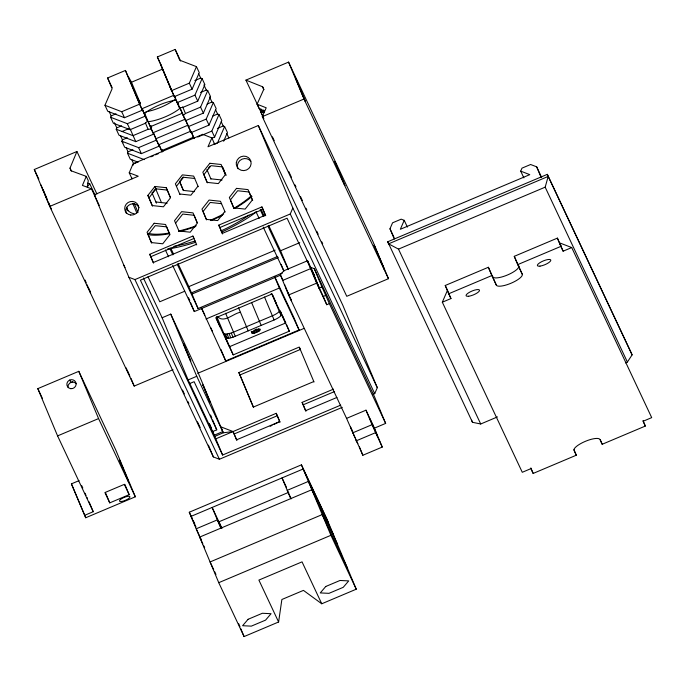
<?xml version="1.0" encoding="UTF-8"?>
<svg xmlns="http://www.w3.org/2000/svg" width="686" height="686" viewBox="0 0 686 686"><rect width="100%" height="100%" fill="white"/><g stroke="black" fill="none" stroke-linecap="round" stroke-linejoin="round"><path stroke-width="1.03" d="M264.487 112.092L261.237 109.777L261.306 109.177L259.231 108.757L257.096 104.212L263.716 89.437L262.609 86.779L245.922 80.116L288.566 62.109L373.021 241.772L388.465 278.688L346.756 296.309L262.292 116.646L266.202 107.796L257.096 104.212M278.602 621.996L281.877 599.495L303.444 590.389L321.743 603.774L356.257 589.197L326.776 518.736L301.437 464.842L189.276 512.228L218.748 582.68L244.087 636.574L278.602 621.996L258.888 580.082L302.037 561.86L321.743 603.774M131.952 178.034L132.046 178.814L129.225 172.829L133.058 163.782L202.773 134.336L211.888 137.912L214.615 144.257L217.462 143.048L224.605 126.524L223.216 125.984L221.209 121.714M625.409 362.877L627.381 362.045L545.173 187.167L548.2 176.422L547.334 174.347L387.727 241.764L388.593 243.839L398.497 249.121L480.715 423.991L497.453 416.916M262.601 111.929L261.615 112.127L262.309 111.218L261.22 110.918L261.752 109.871L260.697 111.878L262.429 112.324L264.547 111.098M87.611 183.162L89.755 183.805L87.259 186.901L88.288 180.684L86.256 176.371L71.121 170.788L70.006 168.13L76.935 151.495L96.915 193.992M86.256 176.371L82.431 185.417L91.461 188.804L99.264 205.406M104.949 105.284L112.101 88.751L107.591 77.972L125.427 70.444L142.362 110.172L124.518 117.709L107.771 111.295L104.949 105.284L121.705 111.715L124.518 117.709M173.978 95.217L142.053 108.697L147.524 121.165L145.269 123.3L130.151 129.68L113.396 123.248L110.583 117.263L111.175 115.891L116.045 113.833M182.03 112.35L180.066 108.174L179.483 108.731A23.418 6.611 -22.7 0 1 148.973 121.619L148.142 121.662L153.621 134.122L135.777 141.659L119.03 135.228L116.208 129.234L116.809 127.862L121.636 125.821M127.304 137.783L122.434 139.841L121.842 141.213L124.663 147.224L141.41 153.638L159.246 146.101L153.312 132.655L185.237 119.167L191.171 132.621L209.016 125.084L216.159 108.551L213.346 102.566L211.957 102.034L209.539 96.898M138.169 162.205L130.289 159.178L127.476 153.192L128.068 151.82L132.938 149.762M133.101 165.172L133.693 163.8L136.617 162.565M171.466 90.698L189.31 83.16L196.453 66.636L179.698 60.197L175.196 49.426L157.351 56.955L174.287 96.683L192.123 89.154L199.266 72.622L196.453 66.636M174.364 96.143L177.099 102.677L194.935 95.14L202.087 78.607L200.698 78.075L198.683 73.796M177.099 102.677L179.449 107.676L182.63 107.513L197.757 101.125L204.9 84.601L202.087 78.607M207.712 90.586L210.533 96.58L203.382 113.104L185.546 120.642L183.188 115.634L185.452 113.507L200.569 107.119L207.712 90.586L206.323 90.055L203.914 84.918M185.237 119.167L188.358 126.627L206.194 119.098L213.346 102.566M197.748 137.02L211.828 131.069L218.98 114.545L217.582 114.013L215.576 109.734M211.828 138.255L214.641 137.063L221.792 120.53L218.98 114.545M223.636 141.265L227.426 132.509L224.605 126.524M129.225 172.829L138.255 176.216L94.274 194.79L128.899 277.264L134.945 279.588L290.255 213.989L292.836 208.021L258.322 125.504L207.978 146.77L211.888 137.912M394.253 238.977L389.982 228.781L392.564 222.813L401.19 219.168L404.217 220.326L407.39 227.092M404.217 220.326L400.341 229.278L529.781 174.647L520.7 171.131L521.986 168.147L530.612 164.503L536.666 166.827L541.657 177.451M372.755 394.484L374.719 393.653L377.3 387.684L342.777 305.167L258.322 125.504M442.324 302.209L447.486 290.272L445.231 285.487L488.372 267.266L496.347 285.136A14.054 3.97 -22.7 0 0 510.976 283.258A14.054 3.97 -22.7 0 0 522.235 274.203L514.26 256.332L557.401 238.111L563.12 251.187L571.712 247.56L651.7 417.628L643.074 421.273L645.329 426.057L602.188 444.279L599.933 439.494A14.054 3.97 -22.7 0 0 585.304 441.364A14.054 3.97 -22.7 0 0 574.045 450.428L576.3 455.212L533.159 473.434L530.904 468.649L522.278 472.294L442.324 302.209L450.951 298.564L447.486 290.272M217.119 316.76L216.527 318.45L219.992 326.733M286.611 324.752L289.312 331.192L233.223 354.885L225.531 337.615L228.858 338.241L233.017 337.22L274.117 319.968A9.364 2.641 -22.7 0 0 281.028 315.611L281.612 314.668L279.879 310.526L279.288 311.461A9.364 2.641 -22.7 0 1 272.385 315.817L231.285 333.079L225.514 334.176L223.799 333.465M627.381 362.045L632.098 354.885L631.223 352.818L547.334 174.347M180.804 179.964L183.145 176.979M176.491 186.223L183.522 177.28L194.798 178.489M208.227 168.422L209.916 166.269M197.92 186.249L190.888 195.193L179.612 193.984M175.642 223.096L182.75 214.058L194.147 215.284L197.268 222.744M224.776 211.554L217.668 220.592L206.272 219.366L201.976 209.101L209.084 200.063L220.48 201.29L225.119 212.077M166.209 187.69L170.454 197.851L163.431 206.795L152.155 205.551L147.876 195.407L154.933 186.481L166.209 187.69L167.333 190.091L156.056 188.873L149.008 197.8L152.506 206.1M152.738 192.294L155.688 188.581M346.576 418.374L365.99 410.177L374.436 428.141L382.256 447.066L362.843 455.264L346.576 418.374L288.583 295.006L280.385 274.837L283.858 270.756L307.585 260.731L314.754 275.995M144.403 113.704L144.995 113.147A23.418 6.611 -22.7 0 1 175.496 100.259L176.328 100.216L179.449 107.676M259.557 330.712L260.423 329.709L260.131 329.091L257.782 329.211L253.468 331.029L251.796 332.976L254.437 333.104L258.751 331.287L259.557 330.712L258.759 328.8M270.138 426.306L272.05 425.363M273.954 424.428L279.682 421.616L276.218 413.324L215.816 438.834L212.737 431.528M264.504 110.815L261.615 112.127L264.547 110.926M264.393 112.435L262.429 112.324L264.307 111.501M263.15 110.077L261.22 110.918L263.184 110.163M128.248 76.429L131.489 82.234L162.556 69.114L160.507 63.824M194.85 80.545L200.698 78.075M121.705 111.715L139.541 104.178L142.362 110.172M200.526 92.499L206.323 90.055M110.583 117.263L127.33 123.694L145.175 116.157L147.524 121.165M122.082 131.489L128.874 128.616M172.983 369.703L134.199 386.081L49.744 206.417L34.3 169.502L76.935 151.495M150.5 126.661L182.425 113.181L185.546 120.642M207.086 104.092L211.957 102.034M153.621 134.122L151.263 129.122L148.082 129.285L132.964 135.674L116.208 129.234M156.125 138.641L188.05 125.161M212.711 116.071L217.582 114.013M122.974 142.757L121.842 141.213L138.598 147.653L156.434 140.115L159.246 146.101M162.067 152.095L158.946 144.635L190.871 131.146M217.368 128.454L223.216 125.984M150.8 156.854L153.613 155.662M155.49 154.864L158.312 153.681M49.744 206.417L91.461 188.804M262.292 116.646L304.009 99.024L388.465 278.688M149.745 254.283L192.886 236.061L194.009 238.454L150.869 256.675L149.745 254.283L153.21 262.575L196.35 244.353M261.915 206.906L265.379 215.198L222.238 233.42L218.774 225.128L261.915 206.906L265.739 215.747M218.774 225.128L219.897 227.52L263.038 209.299M177.948 263.441L188.847 286.619L275.137 250.176M184.706 291.241L159.778 301.771L148.005 276.724M268.775 225.651L280.574 250.75L299.748 242.647M188.847 286.619L191.454 292.836L277.736 256.392M191.454 292.836L192.011 294.037L278.293 257.593M162.119 317.755L170.745 314.111L196.745 369.42L222.753 431.597L214.126 435.241L188.127 379.933L162.119 317.755L143.434 278.01M177.365 264.462L198.083 308.546L282.409 272.925M172.623 265.396L194.327 311.564L280.437 275.197M282.512 280.497L310.552 268.655L307.585 260.731M84.592 515.358L93.227 511.713L57.581 435.893L37.816 388.636L78.796 371.323L115.565 449.536L135.339 496.801L85.724 517.75L71.421 483.853L79.087 480.62M206.014 319.007L279.356 288.026L299.062 329.949L225.72 360.922L201.212 307.525M388.593 243.839L548.2 176.422L632.098 354.885M72.793 381.622L70.872 382.428L69.749 380.035M240.452 312.302C233.926 312.97 223.705 323.843 217.616 316.512M288.583 295.006L316.623 283.164L326.759 304.721L329.349 303.624L385.652 423.399L374.436 428.141M398.497 249.121L545.173 187.167M385.652 423.399L374.556 396.877L314.308 268.715L310.681 267.317L319.35 288.043L321.94 286.954L329.349 303.624M319.35 288.043L323.286 296.429L325.876 295.332M229.759 346.593L285.839 322.909L282.04 314.823L285.084 322.214M197.688 373.33L304.009 328.423M188.127 379.933L196.753 376.288L222.753 431.597M57.581 435.893L98.57 418.589L135.339 496.801M189.816 383.525L194.129 381.699L216.75 429.822L212.437 431.648M313.708 381.588L253.305 407.098L238.865 372.567L299.259 347.056L314.008 382.008M238.865 372.567L239.989 374.959L300.382 349.448L299.636 347.853M445.231 285.487L448.704 293.771L491.845 275.549L496.347 285.136M514.26 256.332L517.724 264.616L560.874 246.394L563.12 251.187M214.692 436.433L223.319 432.789L233.077 431.545L236.902 440.395M336.946 397.434L305.57 410.682L302.106 402.39L333.482 389.142M234.2 433.946L277.341 415.725L280.051 422.19M302.106 402.39L303.229 404.791L334.605 391.535M279.682 421.616L236.541 439.837L233.077 431.545L220.978 426.898L223.319 432.789M310.235 267.48L287.074 218.208L140.39 280.162L222.598 455.032L340.728 405.134M129.165 494.666L124.32 484.367L104.907 492.565L109.751 502.872L129.165 494.666L124.843 484.333M128.899 277.264L213.355 456.927L219.409 459.251L342.28 407.355M352.647 432.883L372.018 424.694L382.256 447.066M356.085 440.892L375.465 432.712M288.789 492.282L218.903 521.806L221.595 528.254M218.748 582.68L330.918 535.303L356.257 589.197M262.309 111.218L260.697 111.878L263.853 118.601M262.429 112.324L264.324 111.552M210.782 178.814L222.058 180.024M194.592 191.626L183.316 190.408L179.423 181.104M221.604 203.682L210.208 202.456L203.107 211.494L206.615 219.897M167.135 203.219L155.859 201.976M178.814 230.968L190.211 232.194L197.311 223.147L193.023 212.883L181.619 211.665L174.518 220.703L179.157 231.491M270.893 294.054L272.608 294.757M387.727 241.764L472.491 422.302L480.715 423.991M127.476 153.192L144.223 159.624M559.656 242.895L571.712 247.56M203.073 134.773L202.773 134.336M260.268 109.271L261.237 109.777M250.776 161.236L249.421 159.932A7.495 7.186 -25.2 0 0 237.467 164.983L237.442 166.87A7.495 7.186 -25.2 0 0 237.931 168.687M214.169 143.314L214.701 143.906M137.166 97.738L140.407 103.543L131.489 82.234M369.951 418.837L377.523 436.313L372.198 423.622M560.11 243.864L561.019 245.802M520.7 171.131L523.872 177.897M517.724 264.616L522.235 274.203M448.704 293.771L450.951 298.564M389.982 228.781L394.064 237.476M262.609 86.779L263.964 89.677M245.922 80.116L263.184 116.826M272.436 136.857L274.246 140.707M288.703 171.457L291.413 177.22M295.031 184.911L295.932 186.832M300.562 196.676L302.363 200.518M305.982 208.21L306.882 210.13M316.821 231.276L318.175 234.158M321.794 241.841L322.694 243.762M292.836 208.021L377.3 387.684M290.255 213.989L374.719 393.653M226.834 133.684L228.85 137.963M261.057 209.239L264.239 215.996M260.2 209.693L263.373 216.45M267.917 226.106L288.334 269.547M255.989 211.734L259.145 218.44M263.192 227.066L283.918 271.142L281.131 264.359M175.196 49.426L180.632 60.994M280.385 274.837L283.121 280.651M189.31 83.16L192.123 89.154M194.935 95.14L197.757 101.125M200.569 107.119L203.382 113.104M206.194 119.098L209.016 125.084M211.828 131.069L214.641 137.063M350.537 427.035L352.338 430.868M357.543 443.302L355.434 438.791M274.606 276.544L293.865 317.515L299.062 329.949M289.312 331.192L271.853 294.062L215.773 317.755L233.223 354.885M157.351 56.955L160.172 62.949M174.373 96.049L175.942 99.384M188.358 126.627L191.171 132.621M158.946 144.635L161.759 150.62L193.684 137.131L191.274 132.004L193.992 138.606M328.508 522.878L303.178 468.984L191.008 516.378L195.982 526.959M333.713 535.32L308.374 481.418L287.237 490.344L291.216 498.816M276.218 413.324L277.341 415.725M337.178 543.604L311.847 489.71L199.677 537.087L202.842 543.818M347.588 568.48L322.249 514.577L210.079 561.954L213.698 569.654M107.591 77.972L112.127 87.619M127.33 123.694L130.151 129.68M135.777 141.659L130.237 129.139M138.598 147.653L141.41 153.638M154.933 186.481L156.056 188.873M286.542 487.497L282.032 477.91L290.701 498.636M109.16 111.612L111.175 115.891M114.391 122.734L116.809 127.862M120.427 135.562L122.434 139.841M126.053 147.541L128.068 151.82M131.686 159.521L133.693 163.8M201.71 308.477L204.84 315.14M210.662 327.531L212.454 331.338M147.876 195.407L149.008 197.8M170.685 247.98L173.412 253.777M169.708 248.178L172.855 254.883M165.395 250.004L168.559 256.736M134.945 279.588L219.409 459.251M89.755 183.805L95.174 195.339M123.857 265.208L124.981 267.6M182.527 390.06L184.337 393.91M187.964 401.61L188.864 403.54M197.465 421.821L200.175 427.601M70.006 168.13L71.37 171.028M221.964 528.323L212.146 507.434L220.815 528.151M221.329 528.331L217.351 519.868L196.205 528.795L199.377 535.534M34.3 169.502L38.845 179.157M41.014 184.997L44.075 192.534M49.641 205.629L44.453 193.452M50.387 207.206L51.021 208.57M128.471 373.313L126.164 367.91M129.851 376.262L129.603 375.594M189.276 512.228L192.44 518.968M193.349 520.888L194.704 523.778M200.278 537.455L201.187 539.385M203.751 545.747L204.651 547.668M214.607 571.575L215.961 574.465M37.816 388.636L42.352 398.292M81.703 485.645L82.817 488.02M352.793 431.82L353.101 432.497M71.421 483.853L85.724 517.75M354.971 437.737L351.112 428.587M85.03 493.225L86.016 495.489M289.32 295.777L291.481 300.691L290.778 298.89M85.047 280.068L86.222 282.829M87.011 284.681L90.586 292.725L89.086 289.038M43.167 189.73L46.914 198.511M300.622 89.78L295.314 77.621L305.45 101.562L300.485 90.243M151.94 192.689L156.425 203.176M288.609 294.097L285.53 286.731M208.415 445.145L213.355 456.927M643.014 420.535L645.329 426.057M536.666 166.827L540.928 177.022M557.401 238.111L560.874 246.394M600.259 439.675L602.188 444.279M573.993 449.69L576.3 455.212M488.372 267.266L491.845 275.549M530.844 467.912L533.159 473.434M471.625 420.226L472.491 422.302M288.566 62.109L304.009 99.024M314.308 268.715L321.94 286.954M323.286 296.429L326.759 304.721M310.552 268.655L316.623 283.164M280.574 250.75L288.42 269.504M359.438 446.912L362.843 455.264M252.68 200.475L249.138 191.994L237.63 190.759L230.453 199.883L234.003 208.364M288.206 292.708L289.252 295.194M274.554 276.544L279.356 288.026M222.941 167.581L224.159 170.48M224.965 172.418L226.183 175.316M225.557 174.767L222.255 166.887L210.979 165.678L203.948 174.621L207.395 182.853M280.574 311.435L281.62 313.922M272.994 295.683L276.072 303.049M271.862 293.702L281.028 315.611M264.539 297.072L274.117 319.968M182.648 106.81L185.452 113.507M193.178 136.394L193.984 138.332M206.889 169.502L210.936 179.046M181.919 112.444L182.725 114.373M177.64 102.36L178.849 105.267M180.066 108.174L183.188 115.634M160.575 63.918L174.287 96.683M303.229 404.791L305.939 411.257M162.556 69.114L171.466 90.423L169.425 85.133M251.599 302.535L261.169 325.43M219.897 227.52L222.598 233.969M257.953 329.374L258.751 331.287M198.237 186.721L193.675 176.096L182.39 174.879L175.367 183.831L179.929 194.447M256.573 328.971L257.773 331.844M255.475 329.486L256.675 332.358M254.335 329.915L255.535 332.787M253.64 331.192L254.437 333.104M252.654 331.381L253.46 333.293M251.856 331.424L252.654 333.336M251.29 331.312L252.088 333.225M238.574 307.825L248.229 330.901M301.437 464.842L330.918 535.303M179.629 181.456L183.479 190.648M162.119 149.514L162.925 151.452M150.851 125.564L151.666 127.493M153.312 132.655L156.434 140.115M144.497 112.933L151.263 129.122M142.782 109.82L143.597 111.767M142.053 108.697L145.175 116.157M125.427 70.444L139.541 104.178M225.634 313.288L235.289 336.363M192.886 236.061L196.711 244.902M145.355 122.76L148.082 129.285M231.285 333.079L233.017 337.22M229.09 333.722L230.822 337.864M167.23 189.833L170.428 197.474M227.126 334.091L228.858 338.241M225.514 334.176L227.255 338.318M224.382 333.962L226.123 338.104M216.785 316.692L229.004 345.898M239.989 374.959L253.606 407.518M155.396 188.144L161.467 202.653M220.918 349.448L225.72 360.922M169.811 234.346L166.689 226.877L155.285 225.66L148.185 234.698L151.692 243.093M192.011 294.037L198.083 308.546M188.547 297.741L189.79 300.708M190.614 302.68L194.327 311.564M138.049 205.534L139.018 207.695M134.396 203.759L138.04 212.463M132.732 203.33L136.866 213.063M150.869 256.675L153.57 263.124M170.745 314.111L196.753 376.288M210.559 415.021L211.803 417.98M212.626 419.952L216.75 429.822M209.89 424.66L211.117 427.601M215.816 438.834L222.598 455.032M209.179 423.399L214.126 435.241M238.719 623.745L239.954 626.712M240.786 628.685L244.087 636.574M130.949 378.312L134.199 386.081M78.796 371.323L98.57 418.589M105.43 492.531L109.751 502.872M89.103 501.869L93.227 511.713M365.99 410.177L372.018 424.694M128.145 372.009L129.242 374.702M48.586 202.533L50.412 207.018M50.781 207.909L51.193 208.93M357.423 442.702L357.826 443.705M284.579 284.416L284.982 285.41M350.469 426.966L350.7 427.584M87.019 497.453L87.422 498.482M67.991 387.264A4.682 4.493 -25.2 0 1 76.326 383.74M126.327 213.38A7.074 6.783 -25.2 0 1 138.461 206.357M134.113 213.663A9.364 8.987 -25.2 0 1 126.799 208.304M128.093 210.894A9.364 8.987 -25.2 0 1 126.756 207.232M251.419 195.716A63.464 17.922 -22.7 0 1 233.694 208.441M223.696 213.972A63.464 17.922 -22.7 0 1 210.722 220.103M196.299 225.763A63.464 17.922 -22.7 0 1 178.574 231.088M169.116 233.043A63.464 17.922 -22.7 0 1 148.287 233.274M251.994 196.393A65.573 18.513 -22.7 0 1 235.65 208.038M222.598 215.215A65.573 18.513 -22.7 0 1 211.031 220.618M195.141 226.809A65.573 18.513 -22.7 0 1 179.783 231.474M169.691 233.703A65.573 18.513 -22.7 0 1 147.439 234.466M256.615 211.691A70.255 19.834 -22.7 0 1 221.75 232.04M195.707 242.244A70.255 19.834 -22.7 0 1 167.513 249.027M248.984 215.198A65.573 18.513 -22.7 0 1 221.124 230.865M195.244 240.94A65.573 18.513 -22.7 0 1 173.918 246.308M174.707 99.59A23.418 6.611 -22.7 0 1 145.835 111.784M518.762 265.911A14.054 3.97 -22.7 0 1 507.511 274.975A14.054 3.97 -22.7 0 1 492.882 276.844M236.336 162.582L236.318 164.477A7.495 7.186 -25.2 0 0 246.48 170.008A7.495 7.186 -25.2 0 0 249.653 158.843L248.298 157.531A7.495 7.186 -25.2 0 0 236.336 162.582M344.861 185.409L334.734 161.459L344.861 185.409M384.271 269.246L374.144 245.305L384.271 269.246M154.161 223.259L147.053 232.297L151.349 242.561L162.745 243.787L169.854 234.749L165.558 224.485L154.161 223.259M209.856 163.285L202.824 172.229L207.069 182.382L218.354 183.591L225.377 174.647L221.132 164.494L209.856 163.285M236.507 188.367L229.33 197.491L233.669 207.858L245.176 209.093L252.345 199.96L248.015 189.602L236.507 188.367M248.109 619.287L242.604 625.718L251.325 626.138L265.568 620.127L271.073 613.696L262.344 613.275L248.109 619.287M325.764 586.487L320.259 592.918L328.98 593.339L343.223 587.327L348.728 580.896L339.999 580.476L325.764 586.487M120.564 499.434L119.887 500.085A5.617 1.586 -22.7 0 0 120.564 501.517L121.533 501.466A5.617 1.586 -22.7 0 0 128.848 498.37L129.534 497.727A5.617 1.586 -22.7 0 0 128.848 496.287L127.888 496.338A5.617 1.586 -22.7 0 0 120.564 499.434M312.456 272.016L319.522 288.849L312.456 272.016M183.659 344.098L190.768 361.016L183.659 344.098M202.91 385.035L210.019 401.945L202.91 385.035M119.613 460.34L119.398 459.92L128.496 481.486L119.613 460.34M70.829 388.679A4.682 4.493 -25.2 0 0 75.794 382.359A4.682 4.493 -25.2 0 0 67.828 381.502A4.682 4.493 -25.2 0 0 70.829 388.679M130.726 215.035A7.074 6.783 -25.2 0 0 138.238 205.483A7.074 6.783 -25.2 0 0 126.198 204.188A7.074 6.783 -25.2 0 0 130.726 215.035M539.985 266.125A7.263 2.049 -22.7 0 0 550.781 260.569A7.263 2.049 -22.7 0 0 541.52 261.752A7.263 2.049 -22.7 0 0 539.985 266.125M468.684 296.241A7.263 2.049 -22.7 0 0 479.48 290.684A7.263 2.049 -22.7 0 0 470.219 291.867A7.263 2.049 -22.7 0 0 468.684 296.241"/></g></svg>
